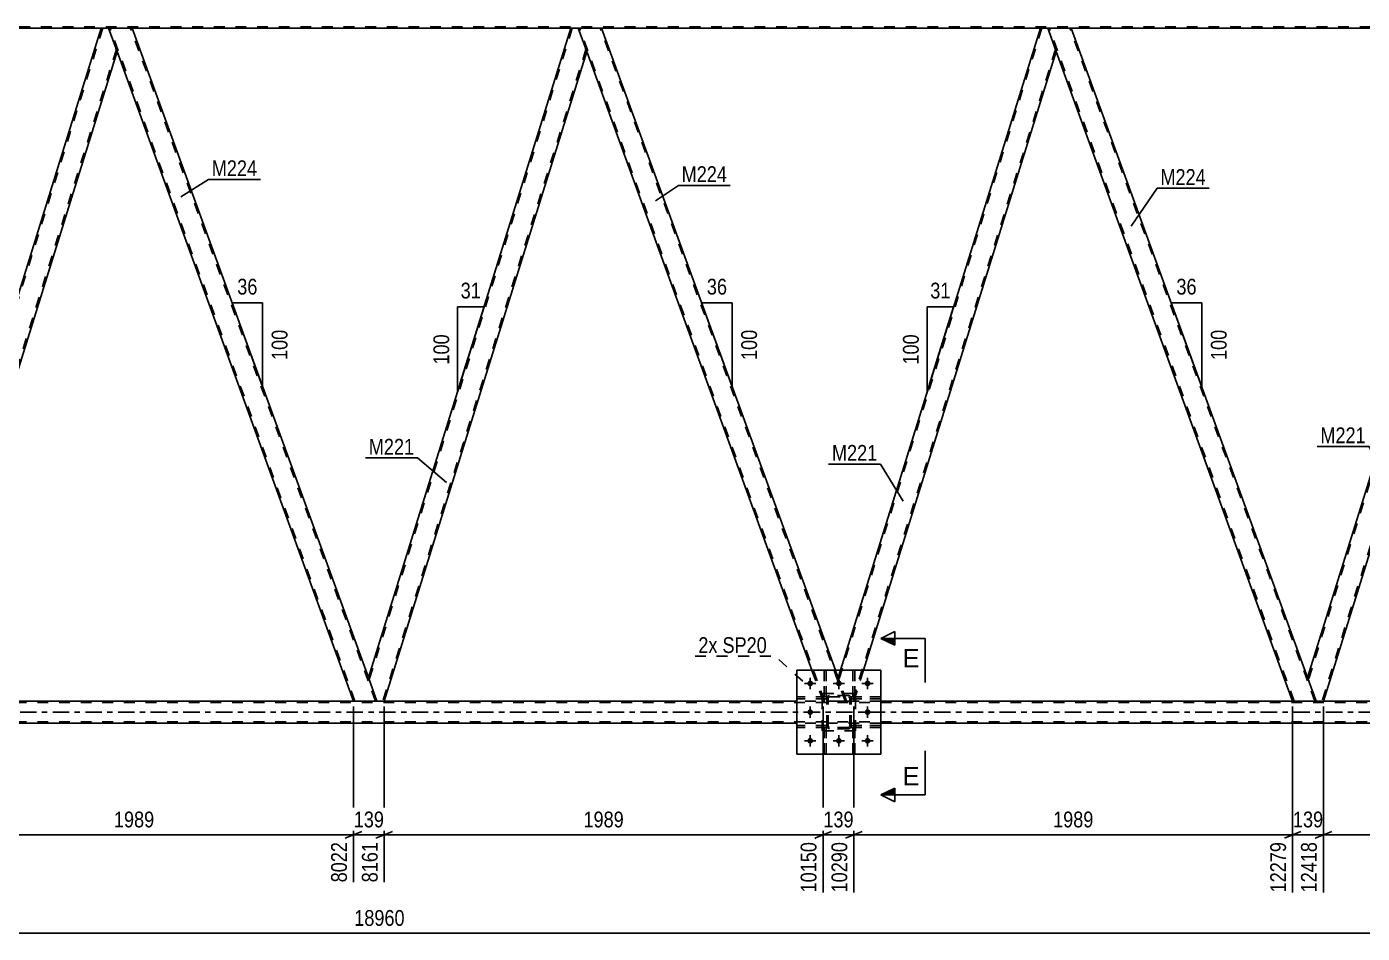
# Model space of a CAD drawing. Header units: millimetres. Extents: x 0 to 841, y 0 to 594.
# Drawn here: x 355.2 to 597.3, y 257.8 to 422.1 of the extents above; entities that cross this region are included whole.
import ezdxf

# ---------------------------------------------------------------- set-up
doc = ezdxf.new("R2010")
doc.units = ezdxf.units.MM
doc.linetypes.add('DXK_LINE_DOT2', pattern=[3.9198, 1.9599, -1.9599])
doc.linetypes.add('DXK_LINE_DOT3', pattern=[5.9187, 2.979, -0.9799, 0.9799, -0.9799])
doc.styles.add('Arial', font='ARIAL.TTF', dxfattribs={"height": 0.2})
doc.styles.add('Arial Narrow', font='ARIALN.TTF', dxfattribs={"height": 0.2})

# ---------------------------------------------------------------- blocks, each defined once
blk = doc.blocks.new('Part-122568519-5243 - 5055')
at = {"color": 2, "linetype": 'Continuous'}
for p, q in [((459.4, 421.9), (455.15, 421.9)), ((501.77, 305.5), (459.4, 421.9)), ((497.51, 305.5), (456.69, 417.65))]:
    blk.add_line(p, q, dxfattribs=at)
at = {"color": 7, "linetype": 'DXK_LINE_DOT2'}
for p, q in [((455.15, 421.9), (456.69, 417.65)), ((499.81, 299.9), (455.4, 421.9)), ((503.55, 299.9), (459.15, 421.9)), ((499.55, 299.9), (497.51, 305.5)), ((503.81, 299.9), (501.77, 305.5)), ((503.81, 299.9), (499.55, 299.9))]:
    blk.add_line(p, q, dxfattribs=at)
blk = doc.blocks.new('Part-122568519-5098 - 5055')
at = {"color": 7, "linetype": 'DXK_LINE_DOT2'}
for p, q in [((504.96, 290.3), (504.96, 295.14)), ((504.96, 295.14), (505.28, 295.14)), ((504.96, 294.54), (505.28, 294.54)), ((505.28, 295.14), (505.28, 290.3)), ((505.28, 290.3), (504.96, 290.3))]:
    blk.add_line(p, q, dxfattribs=at)
blk = doc.blocks.new('Part-122568519-5063 - 5055')
at = {"color": 7, "linetype": 'DXK_LINE_DOT2'}
for p, q in [((500.08, 295.14), (499.76, 295.14)), ((499.76, 295.14), (499.76, 290.3)), ((499.76, 294.54), (500.08, 294.54)), ((500.08, 290.3), (500.08, 295.14)), ((499.76, 290.3), (500.08, 290.3))]:
    blk.add_line(p, q, dxfattribs=at)
blk = doc.blocks.new('Part-122568519-5152 - 5055')
at = {"color": 7, "linetype": 'DXK_LINE_DOT2'}
for p, q in [((494.81, 305.5), (510.01, 305.5)), ((494.81, 305.5), (494.81, 290.3)), ((510.01, 305.5), (510.01, 290.3)), ((494.81, 290.3), (510.01, 290.3))]:
    blk.add_line(p, q, dxfattribs=at)
blk = doc.blocks.new('Part-122568519-5220 - 5055')
at = {"color": 7, "linetype": 'DXK_LINE_DOT2'}
for p, q in [((774.57, 299.66), (93.54, 299.66)), ((419.99, 299.9), (414.42, 299.9)), ((510.01, 299.9), (494.81, 299.9)), ((590.26, 299.9), (584.68, 299.9)), ((774.57, 296.14), (93.54, 296.14)), ((510.01, 295.9), (494.81, 295.9))]:
    blk.add_line(p, q, dxfattribs=at)
at = {"color": 7, "linetype": 'DXK_LINE_DOT3'}
blk.add_line((93.54, 297.9), (774.57, 297.9), dxfattribs=at)
at = {"color": 2, "linetype": 'Continuous'}
for p, q in [((414.42, 299.9), (334.86, 299.9)), ((494.81, 299.9), (419.99, 299.9)), ((584.68, 299.9), (510.01, 299.9)), ((665.08, 299.9), (590.26, 299.9)), ((494.81, 295.9), (254.6, 295.9)), ((665.08, 295.9), (510.01, 295.9))]:
    blk.add_line(p, q, dxfattribs=at)
blk = doc.blocks.new('Part-122568519-5087 - 5055')
at = {"color": 2, "linetype": 'Continuous'}
blk.add_line((500.08, 305.5), (499.76, 305.5), dxfattribs=at)
at = {"color": 7, "linetype": 'DXK_LINE_DOT2'}
for p, q in [((499.76, 305.5), (499.76, 300.66)), ((500.08, 300.66), (500.08, 305.5)), ((499.76, 301.26), (500.08, 301.26)), ((499.76, 300.66), (500.08, 300.66))]:
    blk.add_line(p, q, dxfattribs=at)
blk = doc.blocks.new('Part-122568519-5235 - 5055')
at = {"color": 7, "linetype": 'DXK_LINE_DOT2'}
for p, q in [((500.21, 295.46), (494.81, 295.46)), ((494.81, 295.14), (494.81, 295.46)), ((499.61, 295.14), (499.61, 295.46)), ((500.21, 295.46), (500.21, 295.14)), ((500.21, 295.14), (494.81, 295.14))]:
    blk.add_line(p, q, dxfattribs=at)
blk = doc.blocks.new('Part-122568519-5090 - 5055')
at = {"color": 7, "linetype": 'DXK_LINE_DOT2'}
for p, q in [((504.61, 300.34), (504.61, 300.66)), ((504.61, 300.66), (510.01, 300.66)), ((510.01, 300.34), (504.61, 300.34)), ((505.21, 300.34), (505.21, 300.66)), ((510.01, 300.66), (510.01, 300.34))]:
    blk.add_line(p, q, dxfattribs=at)
blk = doc.blocks.new('Part-122568519-5091 - 5055')
at = {"color": 7, "linetype": 'DXK_LINE_DOT2'}
for p, q in [((505.41, 301.3), (499.41, 301.3)), ((499.41, 294.5), (499.41, 301.3)), ((505.41, 294.5), (505.41, 301.3)), ((505.41, 294.5), (499.41, 294.5))]:
    blk.add_line(p, q, dxfattribs=at)
blk = doc.blocks.new('Part-122568519-5092 - 5055')
at = {"color": 7, "linetype": 'DXK_LINE_DOT2'}
for p, q in [((500.21, 300.42), (500.24, 300.6)), ((500.24, 300.6), (500.21, 300.42)), ((500.21, 295.38), (500.21, 300.42)), ((500.45, 300.42), (500.47, 300.51)), ((500.45, 295.38), (500.45, 300.42)), ((500.47, 300.51), (500.52, 300.59)), ((500.5, 300.86), (500.69, 300.9)), ((500.69, 300.9), (500.5, 300.86)), ((500.52, 300.59), (500.6, 300.64)), ((500.6, 300.64), (500.69, 300.66)), ((504.13, 300.9), (500.69, 300.9)), ((500.69, 300.66), (504.13, 300.66)), ((504.13, 300.9), (504.31, 300.86)), ((504.31, 300.86), (504.13, 300.9)), ((504.13, 300.66), (504.22, 300.64)), ((504.22, 300.64), (504.3, 300.59)), ((504.3, 300.59), (504.35, 300.51)), ((504.35, 300.51), (504.37, 300.42)), ((504.37, 295.38), (504.37, 300.42)), ((504.57, 300.6), (504.61, 300.42)), ((504.61, 300.42), (504.57, 300.6)), ((504.61, 295.38), (504.61, 300.42)), ((500.24, 295.2), (500.21, 295.38)), ((500.21, 295.38), (500.24, 295.2)), ((500.47, 295.29), (500.45, 295.38)), ((500.52, 295.21), (500.47, 295.29)), ((500.69, 294.9), (500.5, 294.94)), ((500.5, 294.94), (500.69, 294.9)), ((500.6, 295.16), (500.52, 295.21)), ((500.69, 295.14), (500.6, 295.16)), ((504.13, 295.14), (500.69, 295.14)), ((504.13, 294.9), (500.69, 294.9)), ((504.22, 295.16), (504.13, 295.14)), ((504.31, 294.94), (504.13, 294.9)), ((504.13, 294.9), (504.31, 294.94)), ((504.3, 295.21), (504.22, 295.16)), ((504.35, 295.29), (504.3, 295.21)), ((504.37, 295.38), (504.35, 295.29)), ((504.61, 295.38), (504.57, 295.2)), ((504.57, 295.2), (504.61, 295.38))]:
    blk.add_line(p, q, dxfattribs=at)
at = {"color": 7, "linetype": 'DXK_LINE_DOT3'}
blk.add_line((502.41, 297.9), (502.41, 297.9), dxfattribs=at)
at = {"color": 7, "linetype": 'DXK_LINE_DOT2'}
for centre, start, end in [((500.69, 300.42), 112.5, 157.5), ((500.69, 300.42), 112.5, 157.5), ((504.13, 300.42), 22.5, 67.5), ((504.13, 300.42), 22.5, 67.5), ((500.69, 295.38), 202.5, 247.5), ((500.69, 295.38), 202.5, 247.5), ((504.13, 295.38), 292.5, 337.5), ((504.13, 295.38), 292.5, 337.5)]:
    blk.add_arc(centre, 0.48, start, end, dxfattribs=at)
blk = doc.blocks.new('Part-122568519-5182 - 5055')
at = {"color": 7, "linetype": 'DXK_LINE_DOT2'}
for p, q in [((500.21, 295.46), (494.81, 295.46)), ((494.81, 295.46), (494.81, 295.14)), ((499.61, 295.14), (499.61, 295.46)), ((500.21, 295.14), (500.21, 295.46)), ((500.21, 295.14), (494.81, 295.14))]:
    blk.add_line(p, q, dxfattribs=at)
blk = doc.blocks.new('Bolt-122568519-5102 - 5055')
at = {"color": 1, "linetype": 'Continuous'}
for p, q in [((496.17, 303.1), (496.86, 303.1)), ((497.21, 304.14), (497.21, 303.45)), ((497.21, 302.06), (497.21, 302.75)), ((498.25, 303.1), (497.56, 303.1)), ((501.37, 303.1), (502.06, 303.1)), ((502.41, 304.14), (502.41, 303.45)), ((502.41, 302.06), (502.41, 302.75)), ((503.45, 303.1), (502.76, 303.1)), ((506.57, 303.1), (507.26, 303.1)), ((507.61, 304.14), (507.61, 303.45)), ((507.61, 302.06), (507.61, 302.75)), ((508.65, 303.1), (507.96, 303.1)), ((496.17, 297.9), (496.86, 297.9)), ((497.21, 298.94), (497.21, 298.25)), ((498.25, 297.9), (497.56, 297.9)), ((506.57, 297.9), (507.26, 297.9)), ((507.61, 298.94), (507.61, 298.25)), ((508.65, 297.9), (507.96, 297.9)), ((497.21, 296.86), (497.21, 297.55)), ((507.61, 296.86), (507.61, 297.55)), ((497.21, 293.74), (497.21, 293.05)), ((502.41, 293.74), (502.41, 293.05)), ((507.61, 293.74), (507.61, 293.05)), ((496.17, 292.7), (496.86, 292.7)), ((497.21, 291.66), (497.21, 292.35)), ((498.25, 292.7), (497.56, 292.7)), ((501.37, 292.7), (502.06, 292.7)), ((502.41, 291.66), (502.41, 292.35)), ((503.45, 292.7), (502.76, 292.7)), ((506.57, 292.7), (507.26, 292.7)), ((507.61, 291.66), (507.61, 292.35)), ((508.65, 292.7), (507.96, 292.7))]:
    blk.add_line(p, q, dxfattribs=at)
blk = doc.blocks.new('Part-122568519-5107 - 5055')
at = {"color": 7, "linetype": 'DXK_LINE_DOT2'}
for p, q in [((499.76, 290.3), (499.76, 295.14)), ((499.76, 295.14), (500.08, 295.14)), ((499.76, 294.54), (500.08, 294.54)), ((500.08, 295.14), (500.08, 290.3)), ((500.08, 290.3), (499.76, 290.3))]:
    blk.add_line(p, q, dxfattribs=at)
blk = doc.blocks.new('Bolt-122568519-5115 - 5055')
at = {"linetype": 'Continuous'}
for points in [[(497.73, 303.1, -1), (496.69, 303.1, -1)], [(502.93, 303.1, -1), (501.89, 303.1, -1)], [(508.13, 303.1, -1), (507.09, 303.1, -1)], [(497.73, 297.9, -1), (496.69, 297.9, -1)], [(508.13, 297.9, -1), (507.09, 297.9, -1)], [(497.73, 292.7, -1), (496.69, 292.7, -1)], [(502.93, 292.7, -1), (501.89, 292.7, -1)], [(508.13, 292.7, -1), (507.09, 292.7, -1)]]:
    blk.add_hatch(color=1, dxfattribs=at).paths.add_polyline_path(points)
at = {"color": 1, "linetype": 'Continuous'}
for p, q in [((498.25, 303.1), (496.17, 303.1)), ((497.21, 304.14), (497.21, 302.06)), ((503.45, 303.1), (501.37, 303.1)), ((502.41, 304.14), (502.41, 302.06)), ((508.65, 303.1), (506.57, 303.1)), ((507.61, 304.14), (507.61, 302.06)), ((498.25, 297.9), (496.17, 297.9)), ((497.21, 298.94), (497.21, 296.86)), ((508.65, 297.9), (506.57, 297.9)), ((507.61, 298.94), (507.61, 296.86)), ((497.21, 293.74), (497.21, 291.66)), ((502.41, 293.74), (502.41, 291.66)), ((507.61, 293.74), (507.61, 291.66)), ((498.25, 292.7), (496.17, 292.7)), ((503.45, 292.7), (501.37, 292.7)), ((508.65, 292.7), (506.57, 292.7))]:
    blk.add_line(p, q, dxfattribs=at)
blk = doc.blocks.new('Part-122568519-5118 - 5055')
at = {"color": 7, "linetype": 'DXK_LINE_DOT2'}
for p, q in [((499.76, 300.66), (499.76, 305.5)), ((499.76, 305.5), (500.08, 305.5)), ((500.08, 305.5), (500.08, 300.66)), ((499.76, 301.26), (500.08, 301.26)), ((500.08, 300.66), (499.76, 300.66))]:
    blk.add_line(p, q, dxfattribs=at)
blk = doc.blocks.new('Part-122568519-5210 - 5055')
at = {"color": 7, "linetype": 'DXK_LINE_DOT2'}
for p, q in [((504.96, 300.66), (504.96, 305.5)), ((504.96, 305.5), (505.28, 305.5)), ((505.28, 305.5), (505.28, 300.66)), ((504.96, 301.26), (505.28, 301.26)), ((505.28, 300.66), (504.96, 300.66))]:
    blk.add_line(p, q, dxfattribs=at)
blk = doc.blocks.new('Part-122568519-5215 - 5055')
at = {"color": 2, "linetype": 'Continuous'}
for p, q in [((510.01, 305.5), (494.81, 305.5)), ((494.81, 290.3), (494.81, 305.5)), ((510.01, 290.3), (510.01, 305.5)), ((510.01, 290.3), (494.81, 290.3))]:
    blk.add_line(p, q, dxfattribs=at)
blk = doc.blocks.new('Part-122568519-5234 - 5055')
at = {"color": 2, "linetype": 'Continuous'}
blk.add_line((505.28, 305.5), (504.96, 305.5), dxfattribs=at)
at = {"color": 7, "linetype": 'DXK_LINE_DOT2'}
for p, q in [((504.96, 305.5), (504.96, 300.66)), ((505.28, 300.66), (505.28, 305.5)), ((504.96, 301.26), (505.28, 301.26)), ((504.96, 300.66), (505.28, 300.66))]:
    blk.add_line(p, q, dxfattribs=at)
blk = doc.blocks.new('Part-122568519-5236 - 5055')
at = {"color": 7, "linetype": 'DXK_LINE_DOT2'}
for p, q in [((500.21, 300.66), (494.81, 300.66)), ((494.81, 300.34), (494.81, 300.66)), ((500.21, 300.34), (494.81, 300.34)), ((499.61, 300.34), (499.61, 300.66)), ((500.21, 300.66), (500.21, 300.34))]:
    blk.add_line(p, q, dxfattribs=at)
blk = doc.blocks.new('Part-122568519-5237 - 5055')
at = {"color": 7, "linetype": 'DXK_LINE_DOT2'}
for p, q in [((504.61, 295.14), (504.61, 295.46)), ((504.61, 295.46), (510.01, 295.46)), ((505.21, 295.14), (505.21, 295.46)), ((510.01, 295.46), (510.01, 295.14)), ((510.01, 295.14), (504.61, 295.14))]:
    blk.add_line(p, q, dxfattribs=at)
blk = doc.blocks.new('Part-122568519-5238 - 5055')
at = {"color": 7, "linetype": 'DXK_LINE_DOT2'}
for p, q in [((500.21, 300.42), (500.24, 300.6)), ((500.24, 300.6), (500.21, 300.42)), ((500.21, 295.38), (500.21, 300.42)), ((500.45, 300.42), (500.47, 300.51)), ((500.45, 295.38), (500.45, 300.42)), ((500.47, 300.51), (500.52, 300.59)), ((500.5, 300.86), (500.69, 300.9)), ((500.69, 300.9), (500.5, 300.86)), ((500.52, 300.59), (500.6, 300.64)), ((500.6, 300.64), (500.69, 300.66)), ((504.13, 300.9), (500.69, 300.9)), ((500.69, 300.66), (504.13, 300.66)), ((504.13, 300.9), (504.31, 300.86)), ((504.31, 300.86), (504.13, 300.9)), ((504.13, 300.66), (504.22, 300.64)), ((504.22, 300.64), (504.3, 300.59)), ((504.3, 300.59), (504.35, 300.51)), ((504.35, 300.51), (504.37, 300.42)), ((504.37, 295.38), (504.37, 300.42)), ((504.57, 300.6), (504.61, 300.42)), ((504.61, 300.42), (504.57, 300.6)), ((504.61, 295.38), (504.61, 300.42)), ((500.24, 295.2), (500.21, 295.38)), ((500.21, 295.38), (500.24, 295.2)), ((500.47, 295.29), (500.45, 295.38)), ((500.52, 295.21), (500.47, 295.29)), ((500.69, 294.9), (500.5, 294.94)), ((500.5, 294.94), (500.69, 294.9)), ((500.6, 295.16), (500.52, 295.21)), ((500.69, 295.14), (500.6, 295.16)), ((504.13, 295.14), (500.69, 295.14)), ((504.13, 294.9), (500.69, 294.9)), ((504.22, 295.16), (504.13, 295.14)), ((504.31, 294.94), (504.13, 294.9)), ((504.13, 294.9), (504.31, 294.94)), ((504.3, 295.21), (504.22, 295.16)), ((504.35, 295.29), (504.3, 295.21)), ((504.37, 295.38), (504.35, 295.29)), ((504.61, 295.38), (504.57, 295.2)), ((504.57, 295.2), (504.61, 295.38))]:
    blk.add_line(p, q, dxfattribs=at)
at = {"color": 7, "linetype": 'DXK_LINE_DOT3'}
blk.add_line((502.41, 297.9), (502.41, 297.9), dxfattribs=at)
at = {"color": 7, "linetype": 'DXK_LINE_DOT2'}
for centre, start, end in [((500.69, 300.42), 112.5, 157.5), ((500.69, 300.42), 112.5, 157.5), ((504.13, 300.42), 22.5, 67.5), ((504.13, 300.42), 22.5, 67.5), ((500.69, 295.38), 202.5, 247.5), ((500.69, 295.38), 202.5, 247.5), ((504.13, 295.38), 292.5, 337.5), ((504.13, 295.38), 292.5, 337.5)]:
    blk.add_arc(centre, 0.48, start, end, dxfattribs=at)
blk = doc.blocks.new('Part-122568519-5248 - 5055')
at = {"color": 2, "linetype": 'Continuous'}
for p, q in [((624.06, 421.78), (587.39, 304.15)), ((625.56, 421.5), (626.96, 417.65)), ((626.96, 417.65), (590.26, 299.9)), ((588.94, 299.9), (587.39, 304.15)), ((588.94, 299.9), (590.26, 299.9))]:
    blk.add_line(p, q, dxfattribs=at)
at = {"color": 7, "linetype": 'DXK_LINE_DOT2'}
for p, q in [((624.35, 421.9), (587.53, 303.78)), ((624.1, 421.9), (624.06, 421.78)), ((625.41, 421.9), (624.1, 421.9)), ((625.56, 421.5), (625.41, 421.9)), ((626.83, 418.02), (590.01, 299.9)), ((589.95, 299.9), (589.99, 299.9)), ((589.99, 299.9), (589.95, 299.9)), ((590.01, 299.9), (589.99, 299.9)), ((589.99, 299.9), (590.01, 299.9))]:
    blk.add_line(p, q, dxfattribs=at)
blk = doc.blocks.new('Part-122568519-5280 - 5055')
at = {"color": 7, "linetype": 'DXK_LINE_DOT2'}
for p, q in [((500.21, 300.66), (494.81, 300.66)), ((494.81, 300.66), (494.81, 300.34)), ((500.21, 300.34), (494.81, 300.34)), ((499.61, 300.34), (499.61, 300.66)), ((500.21, 300.34), (500.21, 300.66))]:
    blk.add_line(p, q, dxfattribs=at)
blk = doc.blocks.new('Part-122568519-5283 - 5055')
at = {"color": 7, "linetype": 'DXK_LINE_DOT2'}
for p, q in [((510.01, 295.46), (504.61, 295.46)), ((504.61, 295.46), (504.61, 295.14)), ((505.21, 295.14), (505.21, 295.46)), ((510.01, 295.14), (510.01, 295.46)), ((504.61, 295.14), (510.01, 295.14))]:
    blk.add_line(p, q, dxfattribs=at)
blk = doc.blocks.new('Part-122568519-5286 - 5055')
at = {"color": 7, "linetype": 'DXK_LINE_DOT2'}
for p, q in [((510.01, 300.66), (504.61, 300.66)), ((504.61, 300.66), (504.61, 300.34)), ((504.61, 300.34), (510.01, 300.34)), ((505.21, 300.34), (505.21, 300.66)), ((510.01, 300.34), (510.01, 300.66))]:
    blk.add_line(p, q, dxfattribs=at)
blk = doc.blocks.new('Part-122568519-5298 - 5055')
at = {"color": 2, "linetype": 'Continuous'}
for p, q in [((453.83, 421.9), (417.13, 304.15)), ((455.15, 421.9), (453.83, 421.9)), ((456.69, 417.65), (455.15, 421.9)), ((456.69, 417.65), (419.99, 299.9)), ((418.67, 299.9), (417.13, 304.15)), ((418.67, 299.9), (419.99, 299.9))]:
    blk.add_line(p, q, dxfattribs=at)
at = {"color": 7, "linetype": 'DXK_LINE_DOT2'}
for p, q in [((454.08, 421.9), (417.26, 303.78)), ((456.56, 418.02), (419.74, 299.9)), ((419.72, 299.9), (419.68, 299.9)), ((419.68, 299.9), (419.72, 299.9)), ((419.72, 299.9), (419.74, 299.9)), ((419.74, 299.9), (419.72, 299.9))]:
    blk.add_line(p, q, dxfattribs=at)
blk = doc.blocks.new('Part-122568519-5308 - 5055')
at = {"color": 2, "linetype": 'Continuous'}
for p, q in [((544.54, 421.9), (540.28, 421.9)), ((587.39, 304.15), (544.54, 421.9)), ((584.68, 299.9), (541.83, 417.65)), ((588.63, 299.9), (584.68, 299.9)), ((588.9, 299.9), (588.63, 299.9)), ((588.9, 299.9), (588.94, 299.9))]:
    blk.add_line(p, q, dxfattribs=at)
at = {"color": 7, "linetype": 'DXK_LINE_DOT2'}
for p, q in [((540.28, 421.9), (541.83, 417.65)), ((584.94, 299.9), (540.54, 421.9)), ((588.69, 299.9), (544.28, 421.9)), ((588.94, 299.9), (587.39, 304.15)), ((588.63, 299.9), (588.79, 299.9))]:
    blk.add_line(p, q, dxfattribs=at)
blk = doc.blocks.new('Part-122568519-5313 - 5055')
at = {"color": 7, "linetype": 'DXK_LINE_DOT2'}
for p, q in [((539.21, 421.9), (502.4, 303.78)), ((541.69, 418.02), (504.87, 299.9)), ((502.68, 305.5), (502.26, 304.15)), ((506.87, 305.5), (505.13, 299.9)), ((503.81, 299.9), (502.26, 304.15)), ((505.13, 299.9), (503.81, 299.9))]:
    blk.add_line(p, q, dxfattribs=at)
at = {"color": 2, "linetype": 'Continuous'}
for p, q in [((538.96, 421.9), (502.68, 305.5)), ((540.28, 421.9), (538.96, 421.9)), ((541.83, 417.65), (540.28, 421.9)), ((541.83, 417.65), (506.87, 305.5))]:
    blk.add_line(p, q, dxfattribs=at)
blk = doc.blocks.new('Part-122568519-5319 - 5055')
at = {"color": 7, "linetype": 'DXK_LINE_DOT2'}
for p, q in [((747.76, 422.14), (47.68, 422.14)), ((719.22, 421.9), (198.43, 421.9)), ((374.27, 421.9), (368.69, 421.9)), ((459.4, 421.9), (453.83, 421.9)), ((544.54, 421.9), (538.96, 421.9))]:
    blk.add_line(p, q, dxfattribs=at)
at = {"color": 2, "linetype": 'Continuous'}
for p, q in [((368.69, 421.9), (289.13, 421.9)), ((453.83, 421.9), (374.27, 421.9)), ((538.96, 421.9), (459.4, 421.9)), ((624.06, 421.9), (544.54, 421.9))]:
    blk.add_line(p, q, dxfattribs=at)
blk = doc.blocks.new('Part-122568519-5445 - 5055')
at = {"color": 2, "linetype": 'Continuous'}
for p, q in [((368.69, 421.9), (331.99, 304.15)), ((370.01, 421.9), (368.69, 421.9)), ((371.56, 417.65), (370.01, 421.9)), ((371.56, 417.65), (334.86, 299.9)), ((333.54, 299.9), (331.99, 304.15)), ((333.54, 299.9), (334.86, 299.9))]:
    blk.add_line(p, q, dxfattribs=at)
at = {"color": 7, "linetype": 'DXK_LINE_DOT2'}
for p, q in [((368.95, 421.9), (332.13, 303.78)), ((371.42, 418.02), (334.61, 299.9)), ((334.59, 299.9), (334.55, 299.9)), ((334.55, 299.9), (334.59, 299.9)), ((334.59, 299.9), (334.61, 299.9)), ((334.61, 299.9), (334.59, 299.9))]:
    blk.add_line(p, q, dxfattribs=at)
blk = doc.blocks.new('Part-122568519-5450 - 5055')
at = {"color": 2, "linetype": 'Continuous'}
for p, q in [((374.27, 421.9), (370.01, 421.9)), ((417.13, 304.15), (374.27, 421.9)), ((414.42, 299.9), (371.56, 417.65)), ((418.36, 299.9), (414.42, 299.9)), ((418.63, 299.9), (418.36, 299.9)), ((418.63, 299.9), (418.67, 299.9))]:
    blk.add_line(p, q, dxfattribs=at)
at = {"color": 7, "linetype": 'DXK_LINE_DOT2'}
for p, q in [((370.01, 421.9), (371.56, 417.65)), ((414.67, 299.9), (370.27, 421.9)), ((418.42, 299.9), (374.01, 421.9)), ((418.67, 299.9), (417.13, 304.15)), ((418.36, 299.9), (418.52, 299.9))]:
    blk.add_line(p, q, dxfattribs=at)
blk = doc.blocks.new('Part-122568519-5544 - 5055')
at = {"color": 7, "linetype": 'DXK_LINE_DOT2'}
for p, q in [((505.28, 295.14), (504.96, 295.14)), ((504.96, 295.14), (504.96, 290.3)), ((504.96, 294.54), (505.28, 294.54)), ((505.28, 290.3), (505.28, 295.14)), ((504.96, 290.3), (505.28, 290.3))]:
    blk.add_line(p, q, dxfattribs=at)
blk = doc.blocks.new('Part-122568519-5557 - 5055')
at = {"color": 7, "linetype": 'DXK_LINE_DOT2'}
for p, q in [((505.41, 301.3), (499.41, 301.3)), ((499.41, 294.5), (499.41, 301.3)), ((505.41, 294.5), (505.41, 301.3)), ((505.41, 294.5), (499.41, 294.5))]:
    blk.add_line(p, q, dxfattribs=at)
blk = doc.blocks.new('StraightDimension-122568519-6587 - 5055')
at = {"color": 7, "linetype": 'Continuous'}
for p, q in [((584.68, 298.9), (584.68, 265.22)), ((590.26, 298.9), (590.26, 265.22)), ((583.18, 275.06), (586.18, 276.26)), ((591.76, 276.26), (588.76, 275.06)), ((584.68, 275.66), (590.26, 275.66))]:
    blk.add_line(p, q, dxfattribs=at)
at = {"color": 0}
blk.add_wipeout([(590.81, 276.41), (590.81, 280.61), (584.13, 280.61), (584.13, 276.41)], dxfattribs=at)
at = {"color": 0, "linetype": 'Continuous'}
blk.add_wipeout([(589.66, 274.96), (585.46, 274.96), (585.46, 264.62), (589.66, 264.62)], dxfattribs=at)
at = {"color": 3, "style": 'Arial Narrow'}
blk.add_text('139', height=2.863, dxfattribs=at).set_placement((584.73, 277.01))
at = {"color": 3, "linetype": 'Continuous', "style": 'Arial Narrow'}
blk.add_text('12418', height=2.863, rotation=90.0002, dxfattribs=at).set_placement((589.06, 265.22))
blk = doc.blocks.new('AngleDimension-122568519-5613 - 5055')
at = {"color": 7, "linetype": 'Continuous'}
for p, q in [((566.73, 360.92), (562.67, 372.09)), ((568.21, 372.09), (562.67, 372.09)), ((568.21, 356.86), (562.67, 372.09)), ((568.21, 356.86), (568.21, 372.09))]:
    blk.add_line(p, q, dxfattribs=at)
at = {"color": 0}
for points in [[(567.87, 372.99), (567.87, 377.19), (563.01, 377.19), (563.01, 372.99)], [(573.31, 367.82), (569.11, 367.82), (569.11, 361.13), (573.31, 361.13)]]:
    blk.add_wipeout(points, dxfattribs=at)
at = {"color": 3, "style": 'Arial Narrow'}
blk.add_text('36', height=2.863, dxfattribs=at).set_placement((563.61, 373.59))
blk.add_text('100', height=2.863, rotation=90.0002, dxfattribs=at).set_placement((572.71, 361.73))
blk = doc.blocks.new('StraightDimension-122568519-6568 - 5055')
at = {"color": 7, "linetype": 'Continuous'}
for p, q in [((505.13, 298.9), (505.13, 265.22)), ((584.68, 298.9), (584.68, 265.22)), ((506.63, 276.26), (503.63, 275.06)), ((583.18, 275.06), (586.18, 276.26)), ((505.13, 275.66), (584.68, 275.66))]:
    blk.add_line(p, q, dxfattribs=at)
at = {"color": 0}
blk.add_wipeout([(549.16, 276.41), (549.16, 280.61), (540.65, 280.61), (540.65, 276.41)], dxfattribs=at)
at = {"color": 0, "linetype": 'Continuous'}
blk.add_wipeout([(584.08, 274.96), (579.88, 274.96), (579.88, 264.62), (584.08, 264.62)], dxfattribs=at)
at = {"color": 3, "style": 'Arial Narrow'}
blk.add_text('1989', height=2.863, dxfattribs=at).set_placement((541.25, 277.01))
at = {"color": 3, "linetype": 'Continuous', "style": 'Arial Narrow'}
blk.add_text('12279', height=2.863, rotation=90.0002, dxfattribs=at).set_placement((583.48, 265.22))
blk = doc.blocks.new('AngleDimension-122568519-5818 - 5055')
at = {"color": 7, "linetype": 'Continuous'}
for p, q in [((396.47, 360.92), (392.4, 372.09)), ((397.94, 372.09), (392.4, 372.09)), ((397.94, 356.86), (392.4, 372.09)), ((397.94, 356.86), (397.94, 372.09))]:
    blk.add_line(p, q, dxfattribs=at)
at = {"color": 0}
for points in [[(397.6, 372.99), (397.6, 377.19), (392.74, 377.19), (392.74, 372.99)], [(403.04, 367.82), (398.84, 367.82), (398.84, 361.13), (403.04, 361.13)]]:
    blk.add_wipeout(points, dxfattribs=at)
at = {"color": 3, "style": 'Arial Narrow'}
blk.add_text('36', height=2.863, dxfattribs=at).set_placement((393.34, 373.59))
blk.add_text('100', height=2.863, rotation=90.0002, dxfattribs=at).set_placement((402.44, 361.73))
blk = doc.blocks.new('StraightDimension-122568519-6492 - 5055')
at = {"color": 7, "linetype": 'Continuous'}
for p, q in [((334.86, 298.9), (334.86, 267.05)), ((414.42, 298.9), (414.42, 267.05)), ((336.36, 276.26), (333.36, 275.06)), ((412.92, 275.06), (415.92, 276.26)), ((334.86, 275.66), (414.42, 275.66))]:
    blk.add_line(p, q, dxfattribs=at)
at = {"color": 0}
blk.add_wipeout([(378.89, 276.41), (378.89, 280.61), (370.38, 280.61), (370.38, 276.41)], dxfattribs=at)
at = {"color": 0, "linetype": 'Continuous'}
blk.add_wipeout([(413.82, 274.96), (409.62, 274.96), (409.62, 266.45), (413.82, 266.45)], dxfattribs=at)
at = {"color": 3, "style": 'Arial Narrow'}
blk.add_text('1989', height=2.863, dxfattribs=at).set_placement((370.98, 277.01))
at = {"color": 3, "linetype": 'Continuous', "style": 'Arial Narrow'}
blk.add_text('8022', height=2.863, rotation=90.0002, dxfattribs=at).set_placement((413.22, 267.05))
blk = doc.blocks.new('StraightDimension-122568519-6530 - 5055')
at = {"color": 7, "linetype": 'Continuous'}
for p, q in [((419.99, 298.9), (419.99, 267.05)), ((499.55, 298.9), (499.55, 265.22)), ((421.49, 276.26), (418.49, 275.06)), ((498.05, 275.06), (501.05, 276.26)), ((419.99, 275.66), (499.55, 275.66))]:
    blk.add_line(p, q, dxfattribs=at)
at = {"color": 0}
blk.add_wipeout([(464.03, 276.41), (464.03, 280.61), (455.51, 280.61), (455.51, 276.41)], dxfattribs=at)
at = {"color": 0, "linetype": 'Continuous'}
blk.add_wipeout([(498.95, 274.96), (494.75, 274.96), (494.75, 264.62), (498.95, 264.62)], dxfattribs=at)
at = {"color": 3, "style": 'Arial Narrow'}
blk.add_text('1989', height=2.863, dxfattribs=at).set_placement((456.11, 277.01))
at = {"color": 3, "linetype": 'Continuous', "style": 'Arial Narrow'}
blk.add_text('10150', height=2.863, rotation=90.0002, dxfattribs=at).set_placement((498.35, 265.22))
blk = doc.blocks.new('AngleDimension-122568519-5951 - 5055')
at = {"color": 7, "linetype": 'Continuous'}
for p, q in [((433.26, 371.38), (438.08, 371.38)), ((433.26, 355.91), (438.08, 371.38)), ((433.26, 355.91), (433.26, 371.38)), ((433.72, 357.39), (438.08, 371.38))]:
    blk.add_line(p, q, dxfattribs=at)
at = {"color": 0}
for points in [[(438.1, 372.28), (438.1, 376.48), (433.24, 376.48), (433.24, 372.28)], [(432.36, 366.98), (428.16, 366.98), (428.16, 360.3), (432.36, 360.3)]]:
    blk.add_wipeout(points, dxfattribs=at)
at = {"color": 3, "style": 'Arial Narrow'}
blk.add_text('31', height=2.863, dxfattribs=at).set_placement((433.84, 372.88))
blk.add_text('100', height=2.863, rotation=90.0002, dxfattribs=at).set_placement((431.76, 360.9))
blk = doc.blocks.new('AngleDimension-122568519-5965 - 5055')
at = {"color": 7, "linetype": 'Continuous'}
for p, q in [((518.39, 371.38), (523.21, 371.38)), ((518.39, 355.91), (523.21, 371.38)), ((518.39, 355.91), (518.39, 371.38)), ((518.85, 357.39), (523.21, 371.38))]:
    blk.add_line(p, q, dxfattribs=at)
at = {"color": 0}
for points in [[(523.23, 372.28), (523.23, 376.48), (518.38, 376.48), (518.38, 372.28)], [(517.49, 366.98), (513.29, 366.98), (513.29, 360.3), (517.49, 360.3)]]:
    blk.add_wipeout(points, dxfattribs=at)
at = {"color": 3, "style": 'Arial Narrow'}
blk.add_text('31', height=2.863, dxfattribs=at).set_placement((518.98, 372.88))
blk.add_text('100', height=2.863, rotation=90.0002, dxfattribs=at).set_placement((516.89, 360.9))
blk = doc.blocks.new('AngleDimension-122568519-5979 - 5055')
at = {"color": 7, "linetype": 'Continuous'}
for p, q in [((481.6, 360.92), (477.53, 372.09)), ((483.07, 372.09), (477.53, 372.09)), ((483.07, 356.86), (477.53, 372.09)), ((483.07, 356.86), (483.07, 372.09))]:
    blk.add_line(p, q, dxfattribs=at)
at = {"color": 0}
for points in [[(482.73, 372.99), (482.73, 377.19), (477.88, 377.19), (477.88, 372.99)], [(488.17, 367.82), (483.97, 367.82), (483.97, 361.13), (488.17, 361.13)]]:
    blk.add_wipeout(points, dxfattribs=at)
at = {"color": 3, "style": 'Arial Narrow'}
blk.add_text('36', height=2.863, dxfattribs=at).set_placement((478.48, 373.59))
blk.add_text('100', height=2.863, rotation=90.0002, dxfattribs=at).set_placement((487.57, 361.73))
blk = doc.blocks.new('StraightDimension-122568519-6405 - 5055')
at = {"color": 7, "linetype": 'Continuous'}
blk.add_line((47.04, 257.81), (791.19, 257.81), dxfattribs=at)
at = {"color": 0}
blk.add_wipeout([(424.29, 258.56), (424.29, 262.76), (413.95, 262.76), (413.95, 258.56)], dxfattribs=at)
at = {"color": 3, "style": 'Arial Narrow'}
blk.add_text('18960', height=2.863, dxfattribs=at).set_placement((414.55, 259.16))
blk = doc.blocks.new('StraightDimension-122568519-6511 - 5055')
at = {"color": 7, "linetype": 'Continuous'}
for p, q in [((414.42, 298.9), (414.42, 267.05)), ((419.99, 298.9), (419.99, 267.05)), ((412.92, 275.06), (415.92, 276.26)), ((421.49, 276.26), (418.49, 275.06)), ((414.42, 275.66), (419.99, 275.66))]:
    blk.add_line(p, q, dxfattribs=at)
at = {"color": 0}
blk.add_wipeout([(420.55, 276.41), (420.55, 280.61), (413.86, 280.61), (413.86, 276.41)], dxfattribs=at)
at = {"color": 0, "linetype": 'Continuous'}
blk.add_wipeout([(419.39, 274.96), (415.19, 274.96), (415.19, 266.45), (419.39, 266.45)], dxfattribs=at)
at = {"color": 3, "style": 'Arial Narrow'}
blk.add_text('139', height=2.863, dxfattribs=at).set_placement((414.46, 277.01))
at = {"color": 3, "linetype": 'Continuous', "style": 'Arial Narrow'}
blk.add_text('8161', height=2.863, rotation=90.0002, dxfattribs=at).set_placement((418.79, 267.05))
blk = doc.blocks.new('StraightDimension-122568519-6549 - 5055')
at = {"color": 7, "linetype": 'Continuous'}
for p, q in [((499.55, 298.9), (499.55, 265.22)), ((505.13, 298.9), (505.13, 265.22)), ((498.05, 275.06), (501.05, 276.26)), ((506.63, 276.26), (503.63, 275.06)), ((499.55, 275.66), (505.13, 275.66))]:
    blk.add_line(p, q, dxfattribs=at)
at = {"color": 0}
blk.add_wipeout([(505.68, 276.41), (505.68, 280.61), (499, 280.61), (499, 276.41)], dxfattribs=at)
at = {"color": 0, "linetype": 'Continuous'}
blk.add_wipeout([(504.53, 274.96), (500.33, 274.96), (500.33, 264.62), (504.53, 264.62)], dxfattribs=at)
at = {"color": 3, "style": 'Arial Narrow'}
blk.add_text('139', height=2.863, dxfattribs=at).set_placement((499.6, 277.01))
at = {"color": 3, "linetype": 'Continuous', "style": 'Arial Narrow'}
blk.add_text('10290', height=2.863, rotation=90.0002, dxfattribs=at).set_placement((503.93, 265.22))
blk = doc.blocks.new('StraightDimension-122568519-6606 - 5055')
at = {"color": 7, "linetype": 'Continuous'}
for p, q in [((590.26, 298.9), (590.26, 265.22)), ((669.82, 298.9), (669.82, 265.22)), ((591.76, 276.26), (588.76, 275.06)), ((668.32, 275.06), (671.32, 276.26)), ((590.26, 275.66), (669.82, 275.66))]:
    blk.add_line(p, q, dxfattribs=at)
at = {"color": 0}
blk.add_wipeout([(634.3, 276.41), (634.3, 280.61), (625.78, 280.61), (625.78, 276.41)], dxfattribs=at)
at = {"color": 0, "linetype": 'Continuous'}
blk.add_wipeout([(669.22, 274.96), (665.02, 274.96), (665.02, 264.62), (669.22, 264.62)], dxfattribs=at)
at = {"color": 3, "style": 'Arial Narrow'}
blk.add_text('1989', height=2.863, dxfattribs=at).set_placement((626.38, 277.01))
at = {"color": 3, "linetype": 'Continuous', "style": 'Arial Narrow'}
blk.add_text('14407', height=2.863, rotation=90.0002, dxfattribs=at).set_placement((668.62, 265.22))
blk = doc.blocks.new('Mark-122568519-5309 - 5055')
at = {"color": 0}
blk.add_wipeout([(509.38, 343.46), (509.38, 346.46), (501.16, 346.46), (501.16, 343.46)], dxfattribs=at)
blk.add_wipeout([(509.38, 343.46), (509.38, 346.46), (501.16, 346.46), (501.16, 343.46)], dxfattribs=at)
at = {"color": 30, "linetype": 'Continuous'}
for p in [(500.56, 342.86), (514.06, 336.15)]:
    blk.add_line(p, (509.98, 342.86), dxfattribs=at)
at = {"color": 3, "style": 'Arial Narrow'}
blk.add_text('M221', height=2.863, dxfattribs=at).set_placement((501.16, 343.46))
blk = doc.blocks.new('SectionMark-122568519-6744 - 5055')
at = {"linetype": 'Continuous'}
for points in [[(512.54, 311.27), (512.54, 310.02), (510.04, 311.27)], [(512.54, 284.13), (512.54, 282.88), (510.04, 282.88)]]:
    blk.add_hatch(color=6, dxfattribs=at).paths.add_polyline_path(points)
at = {"color": 6, "linetype": 'Continuous'}
for p, q in [((510.04, 311.27), (512.54, 312.52)), ((512.54, 310.02), (512.54, 312.52)), ((518.04, 311.27), (510.04, 311.27)), ((510.04, 311.27), (512.54, 310.02)), ((510.04, 282.88), (512.54, 284.13)), ((512.54, 284.13), (512.54, 281.63)), ((518.04, 282.88), (510.04, 282.88)), ((512.54, 281.63), (510.04, 282.88))]:
    blk.add_line(p, q, dxfattribs=at)
at = {"color": 0, "linetype": 'Continuous'}
for points in [[(517.04, 306.02), (517.04, 309.52), (513.93, 309.52), (513.93, 306.02)], [(517.04, 284.63), (517.04, 288.13), (513.93, 288.13), (513.93, 284.63)]]:
    blk.add_wipeout(points, dxfattribs=at)
at = {"color": 6, "linetype": 'Continuous'}
for p, q in [((518.04, 311.27), (518.04, 303.27)), ((518.04, 282.88), (518.04, 290.88))]:
    blk.add_line(p, q, dxfattribs=at)
at = {"color": 3, "linetype": 'Continuous', "style": 'Arial'}
for p in [(513.93, 306.02), (513.93, 284.63)]:
    blk.add_text('E', height=3.34, dxfattribs=at).set_placement(p)
blk = doc.blocks.new('Mark-122568519-5239 - 5055')
at = {"color": 0}
blk.add_wipeout([(482.13, 393.98), (482.13, 396.98), (473.91, 396.98), (473.91, 393.98)], dxfattribs=at)
blk.add_wipeout([(482.13, 393.98), (482.13, 396.98), (473.91, 396.98), (473.91, 393.98)], dxfattribs=at)
at = {"color": 30, "linetype": 'Continuous'}
for p, q in [((469.18, 390.56), (473.31, 393.38)), ((473.31, 393.38), (482.73, 393.38))]:
    blk.add_line(p, q, dxfattribs=at)
at = {"color": 3, "style": 'Arial Narrow'}
blk.add_text('M224', height=2.863, dxfattribs=at).set_placement((473.91, 393.98))
blk = doc.blocks.new('Mark-122568519-5244 - 5055')
at = {"color": 0}
blk.add_wipeout([(597.93, 346.65), (597.93, 349.65), (589.71, 349.65), (589.71, 346.65)], dxfattribs=at)
blk.add_wipeout([(597.93, 346.65), (597.93, 349.65), (589.71, 349.65), (589.71, 346.65)], dxfattribs=at)
at = {"color": 30, "linetype": 'Continuous'}
for p in [(589.11, 346.05), (601.12, 340.54)]:
    blk.add_line(p, (598.53, 346.05), dxfattribs=at)
at = {"color": 3, "style": 'Arial Narrow'}
blk.add_text('M221', height=2.863, dxfattribs=at).set_placement((589.71, 346.65))
blk = doc.blocks.new('MarkSet-122568519-6941 - 5055')
at = {"color": 30, "linetype": 'DXK_LINE_DOT2'}
blk.add_line((495.89, 303.5), (490.84, 308.02), dxfattribs=at)
at = {"color": 0}
blk.add_wipeout([(480.41, 308.62), (480.41, 311.62), (476.93, 311.62), (476.93, 308.62)], dxfattribs=at)
blk.add_wipeout([(480.41, 308.62), (480.41, 311.62), (476.93, 311.62), (476.93, 308.62)], dxfattribs=at)
blk.add_wipeout([(489.34, 308.62), (489.34, 311.62), (481.31, 311.62), (481.31, 308.62)], dxfattribs=at)
blk.add_wipeout([(489.34, 308.62), (489.34, 311.62), (481.31, 311.62), (481.31, 308.62)], dxfattribs=at)
at = {"color": 30, "linetype": 'DXK_LINE_DOT2'}
blk.add_line((476.33, 308.02), (490.84, 308.02), dxfattribs=at)
at = {"color": 3, "style": 'Arial Narrow'}
for s, p in [('2x', (476.93, 308.62)), ('SP20', (481.31, 308.62))]:
    blk.add_text(s, height=2.863, dxfattribs=at).set_placement(p)
blk = doc.blocks.new('Mark-122568519-5294 - 5055')
at = {"color": 0}
blk.add_wipeout([(425.41, 344.57), (425.41, 347.57), (417.19, 347.57), (417.19, 344.57)], dxfattribs=at)
blk.add_wipeout([(425.41, 344.57), (425.41, 347.57), (417.19, 347.57), (417.19, 344.57)], dxfattribs=at)
at = {"color": 30, "linetype": 'Continuous'}
for p in [(416.59, 343.97), (431.27, 339.52)]:
    blk.add_line(p, (426.01, 343.97), dxfattribs=at)
at = {"color": 3, "style": 'Arial Narrow'}
blk.add_text('M221', height=2.863, dxfattribs=at).set_placement((417.19, 344.57))
blk = doc.blocks.new('Mark-122568519-5304 - 5055')
at = {"color": 0}
blk.add_wipeout([(568.94, 393.46), (568.94, 396.46), (560.71, 396.46), (560.71, 393.46)], dxfattribs=at)
blk.add_wipeout([(568.94, 393.46), (568.94, 396.46), (560.71, 396.46), (560.71, 393.46)], dxfattribs=at)
at = {"color": 30, "linetype": 'Continuous'}
for p, q in [((555.38, 385.99), (560.11, 392.86)), ((560.11, 392.86), (569.54, 392.86))]:
    blk.add_line(p, q, dxfattribs=at)
at = {"color": 3, "style": 'Arial Narrow'}
blk.add_text('M224', height=2.863, dxfattribs=at).set_placement((560.71, 393.46))
blk = doc.blocks.new('Mark-122568519-5446 - 5055')
at = {"color": 0}
blk.add_wipeout([(396.95, 395.05), (396.95, 398.05), (388.72, 398.05), (388.72, 395.05)], dxfattribs=at)
blk.add_wipeout([(396.95, 395.05), (396.95, 398.05), (388.72, 398.05), (388.72, 395.05)], dxfattribs=at)
at = {"color": 30, "linetype": 'Continuous'}
for p, q in [((383.08, 391.3), (388.12, 394.45)), ((388.12, 394.45), (397.55, 394.45))]:
    blk.add_line(p, q, dxfattribs=at)
at = {"color": 3, "style": 'Arial Narrow'}
blk.add_text('M224', height=2.863, dxfattribs=at).set_placement((388.72, 395.05))

msp = doc.modelspace()

# ---------------------------------------------------------------- block references
for name in ['Part-122568519-5319 - 5055', 'Part-122568519-5445 - 5055', 'Part-122568519-5450 - 5055', 'Part-122568519-5298 - 5055', 'Part-122568519-5243 - 5055', 'Part-122568519-5313 - 5055', 'Part-122568519-5308 - 5055', 'Part-122568519-5248 - 5055', 'Part-122568519-5152 - 5055', 'Part-122568519-5215 - 5055', 'Part-122568519-5087 - 5055', 'Part-122568519-5118 - 5055', 'Part-122568519-5210 - 5055', 'Part-122568519-5234 - 5055', 'Bolt-122568519-5102 - 5055', 'Bolt-122568519-5115 - 5055', 'Part-122568519-5236 - 5055', 'Part-122568519-5280 - 5055', 'Part-122568519-5091 - 5055', 'Part-122568519-5557 - 5055', 'Part-122568519-5092 - 5055', 'Part-122568519-5238 - 5055', 'Part-122568519-5090 - 5055', 'Part-122568519-5286 - 5055', 'Part-122568519-5220 - 5055', 'Part-122568519-5235 - 5055', 'Part-122568519-5182 - 5055', 'Part-122568519-5237 - 5055', 'Part-122568519-5283 - 5055', 'Part-122568519-5063 - 5055', 'Part-122568519-5107 - 5055', 'Part-122568519-5098 - 5055', 'Part-122568519-5544 - 5055']:
    msp.add_blockref(name, (0, 0))

# ---------------------------------------------------------------- next in the draw order: block references
for name in ['AngleDimension-122568519-5818 - 5055', 'AngleDimension-122568519-5951 - 5055', 'AngleDimension-122568519-5979 - 5055', 'AngleDimension-122568519-5965 - 5055', 'AngleDimension-122568519-5613 - 5055', 'StraightDimension-122568519-6492 - 5055', 'StraightDimension-122568519-6530 - 5055', 'StraightDimension-122568519-6587 - 5055']:
    msp.add_blockref(name, (0, 0))

# ---------------------------------------------------------------- next in the draw order: block references
msp.add_blockref('StraightDimension-122568519-6568 - 5055', (0, 0))

# ---------------------------------------------------------------- next in the draw order: block references
msp.add_blockref('StraightDimension-122568519-6405 - 5055', (0, 0))

# ---------------------------------------------------------------- next in the draw order: block references
for name in ['Mark-122568519-5446 - 5055', 'Mark-122568519-5239 - 5055', 'Mark-122568519-5304 - 5055', 'Mark-122568519-5244 - 5055', 'Mark-122568519-5294 - 5055', 'Mark-122568519-5309 - 5055', 'SectionMark-122568519-6744 - 5055', 'MarkSet-122568519-6941 - 5055', 'StraightDimension-122568519-6511 - 5055', 'StraightDimension-122568519-6549 - 5055', 'StraightDimension-122568519-6606 - 5055']:
    msp.add_blockref(name, (0, 0))

doc.saveas('drawing.dxf')
